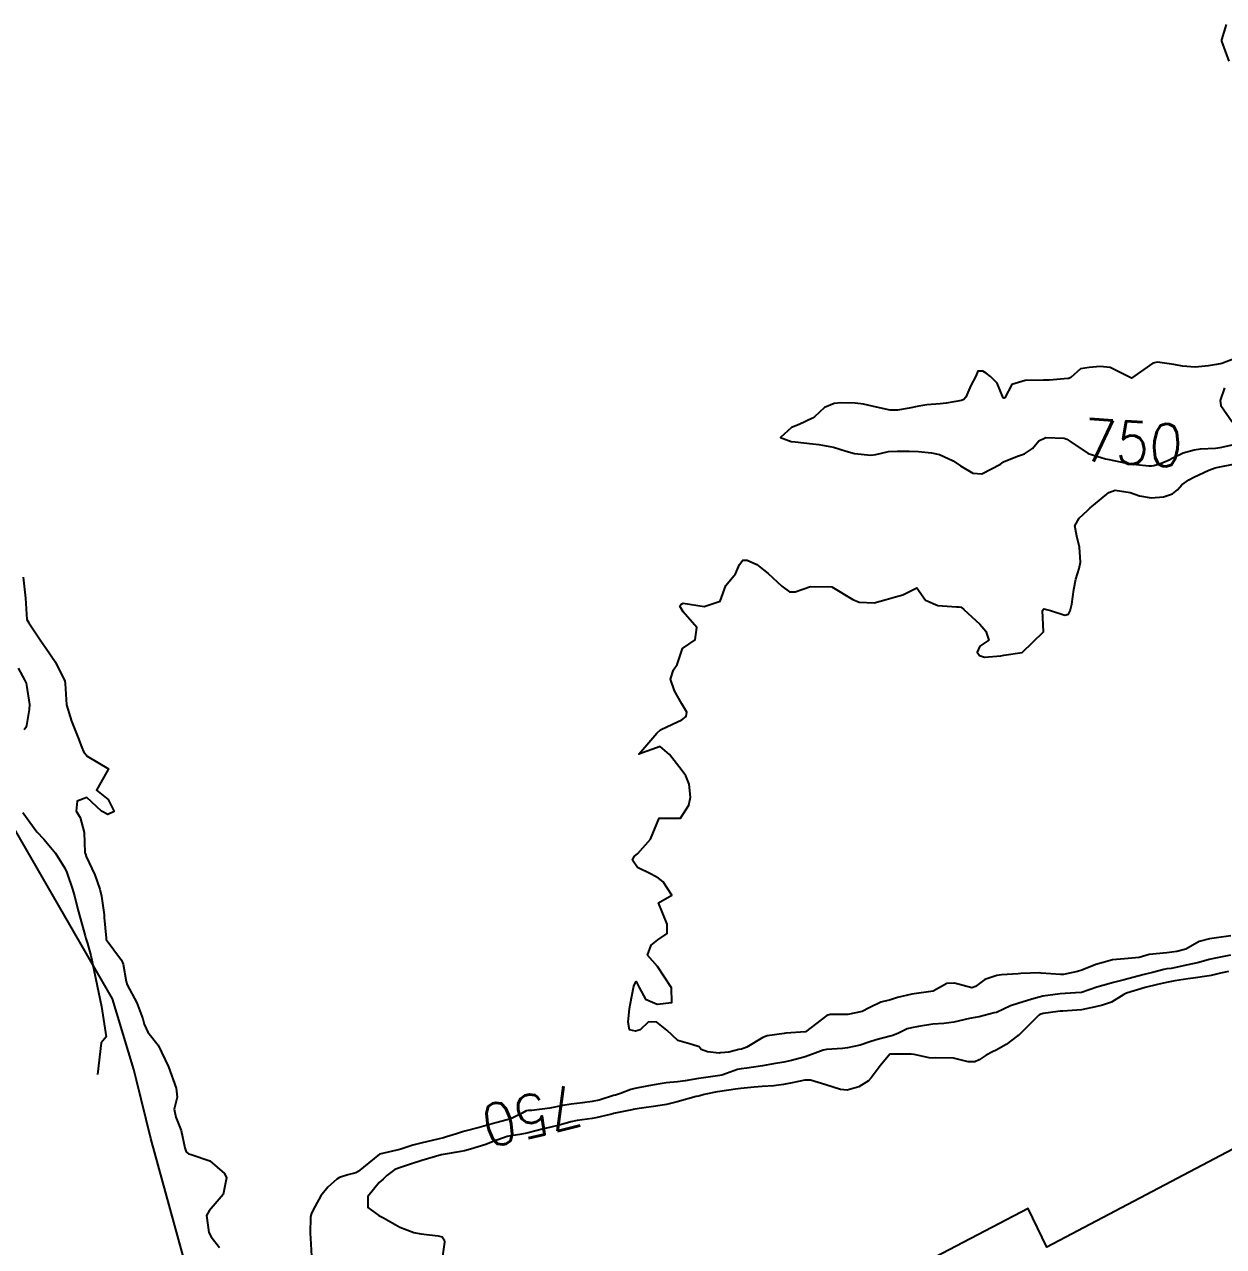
# Model space of a CAD drawing. Header units: metres. Extents: x 307586 to 320046, y 7427249 to 7434250.
# Drawn here: x 317760.3 to 317873.3, y 7430941.9 to 7431057.2 of the extents above; entities that cross this region are included whole.
import ezdxf
from ezdxf.enums import TextEntityAlignment as Align

# ---------------------------------------------------------------- set-up
doc = ezdxf.new("R2010")
doc.units = ezdxf.units.M
doc.header["$MEASUREMENT"] = 0
for name, color, linetype in [('Area', 45, 'Continuous'), ('Cotas', 45, 'Continuous'), ('Curvas de Nivel 1m', 11, 'Continuous'), ('Curvas de Nivel 5m', 15, 'Continuous'), ('Edificações', 30, 'Continuous')]:
    doc.layers.add(name, color=color, linetype=linetype)
doc.styles.add('Style-STANDARD', font='STANDARD.shx')

msp = doc.modelspace()

# ---------------------------------------------------------------- linework, layer by layer
at = {"layer": 'Area'}
msp.add_polyline3d([(317775.82, 7430938.85, 750.97), (317772.18, 7430952.12, 750.95), (317770.84, 7430957.61, 751), (317770.57, 7430958.61, 751), (317768.55, 7430965.29, 750.91), (317742.12, 7431011.08, 753.99)], dxfattribs=at)
at = {"layer": 'Curvas de Nivel 1m', "flags": 128}
for points, elevation in [([(317873.42, 7431022.91), (317872.99, 7431021.71), (317873.08, 7431021.23), (317874.12, 7431019.69)], 749), ([(317874.01, 7430971.21), (317872.67, 7430971.03), (317872, 7430970.95), (317871.02, 7430970.69), (317869.99, 7430970.09), (317869.76, 7430969.96), (317868.92, 7430969.75), (317867.98, 7430969.62), (317866.31, 7430969.45), (317865.98, 7430969.36), (317865.38, 7430969.19), (317863.98, 7430969.07), (317862.85, 7430968.95), (317861.97, 7430968.71), (317861.29, 7430968.51), (317859.96, 7430968), (317859.54, 7430967.86), (317858.24, 7430967.59), (317857.96, 7430967.58), (317856.14, 7430967.71), (317855.96, 7430967.72), (317854.21, 7430967.67), (317853.96, 7430967.65), (317852.37, 7430967.54), (317851.96, 7430967.49), (317850.8, 7430967.11), (317849.94, 7430966.45), (317849.59, 7430966.32), (317847.94, 7430966.77), (317847.24, 7430966.72), (317845.93, 7430966.02), (317843.93, 7430965.71), (317842.58, 7430965.41), (317841.92, 7430965.19), (317841.02, 7430964.98), (317839.92, 7430964.44), (317839.26, 7430964.1), (317837.91, 7430963.82), (317836.24, 7430963.8), (317835.91, 7430963.7), (317833.89, 7430962.17), (317832.04, 7430962.04), (317831.89, 7430962.02), (317830.3, 7430961.79), (317829.88, 7430961.64), (317828.36, 7430960.72), (317827.87, 7430960.53), (317827.61, 7430960.5), (317826.68, 7430960.25), (317825.93, 7430960.19), (317825.86, 7430960.18), (317825.76, 7430960.16), (317824.68, 7430960.28), (317824.08, 7430960.5), (317823.87, 7430960.77), (317823.2, 7430960.97), (317821.87, 7430961.36), (317820.82, 7430962.32), (317819.89, 7430963.08), (317819.11, 7430963.13), (317818.32, 7430962.35), (317817.88, 7430962.23), (317817.3, 7430962.37), (317817.19, 7430963.07), (317817.3, 7430964.37), (317817.41, 7430964.88), (317817.7, 7430966.36), (317817.74, 7430966.56), (317817.94, 7430966.93), (317818.22, 7430966.36), (317818.82, 7430965.25), (317819.92, 7430964.78), (317821.31, 7430964.93), (317821.27, 7430966.32), (317819.96, 7430968.33), (317819.02, 7430969.39), (317819.36, 7430970.34), (317819.99, 7430970.84), (317820.85, 7430971.46), (317820.87, 7430972.32), (317820.03, 7430974.33), (317821.29, 7430975.07), (317820.5, 7430976.33), (317820.06, 7430976.66), (317819.36, 7430977.04), (317818.07, 7430977.66), (317817.6, 7430978.36), (317817.74, 7430978.71), (317818.09, 7430978.98), (317819.28, 7430980.34), (317820.12, 7430982.33), (317822.12, 7430982.31), (317822.9, 7430983.54), (317823.07, 7430984.3), (317822.93, 7430985.54), (317822.63, 7430986.31), (317822.18, 7430986.91), (317821.09, 7430988.32), (317820.21, 7430989.08), (317818.2, 7430988.36), (317819.88, 7430990.34), (317820.23, 7430990.66), (317821.36, 7430991.19), (317822.24, 7430991.59), (317822.66, 7430991.89), (317822.72, 7430992.31), (317822.25, 7430993.1), (317821.54, 7430994.32), (317821.17, 7430995.43), (317821.46, 7430996.32), (317821.8, 7430996.82), (317822.32, 7430998.31), (317823.5, 7430999.13), (317823.67, 7431000.3), (317822.36, 7431001.78), (317822.05, 7431002.31), (317822.18, 7431002.5), (317822.37, 7431002.58), (317824.36, 7431002.29), (317825.87, 7431002.77), (317826.39, 7431004.26), (317827.29, 7431005.37), (317827.69, 7431006.25), (317828, 7431006.66), (317828.42, 7431006.66), (317829.33, 7431006.23), (317829.94, 7431005.75), (317830.4, 7431005.38), (317831.68, 7431004.2), (317832.39, 7431003.65), (317832.92, 7431003.65), (317834.39, 7431004.17), (317836.39, 7431004.14), (317838.38, 7431002.95), (317838.96, 7431002.7), (317840.38, 7431002.63), (317841.52, 7431002.94), (317842.38, 7431003.19), (317843.07, 7431003.38), (317844.39, 7431004.05), (317845.21, 7431002.87), (317846.38, 7431002.37), (317848.13, 7431002.25), (317848.38, 7431002.25), (317848.58, 7431002.2), (317848.84, 7431001.99), (317850.35, 7431000.6), (317850.9, 7430999.96), (317851.2, 7430999.09), (317850.33, 7430998.55), (317850.1, 7430997.97), (317850.32, 7430997.66), (317850.78, 7430997.5), (317852.32, 7430997.63), (317852.59, 7430997.68), (317854.32, 7430997.93), (317856.34, 7430999.9), (317856.26, 7431001.9), (317856.37, 7431002.07), (317857.02, 7431001.89), (317858.37, 7431001.47), (317858.69, 7431001.56), (317858.86, 7431001.87), (317859.02, 7431002.51), (317859.21, 7431003.87), (317859.4, 7431004.87), (317859.72, 7431005.86), (317859.82, 7431006.46), (317859.73, 7431007.86), (317859.49, 7431008.9), (317859.3, 7431009.87), (317859.72, 7431010.62), (317860.49, 7431011.34), (317860.76, 7431011.58), (317861.07, 7431011.84), (317862.5, 7431013.03), (317863.09, 7431013.24), (317864.51, 7431013.03), (317865.41, 7431012.71), (317866.5, 7431012.53), (317867.65, 7431012.62), (317868.5, 7431012.89), (317868.99, 7431013.28), (317869.39, 7431013.75), (317870.04, 7431014.22), (317870.52, 7431014.47), (317871.94, 7431015.13), (317872.53, 7431015.34), (317872.83, 7431015.4), (317874.26, 7431015.69)], 751), ([(317760.15, 7431005.05), (317760.36, 7431003.05), (317760.5, 7431001.05), (317760.66, 7431000.73), (317761.81, 7430999.04), (317762.31, 7430998.33), (317763.19, 7430997.02), (317764.06, 7430995.23), (317764.1, 7430995.01), (317764.24, 7430993.01), (317764.7, 7430991.47), (317764.87, 7430991), (317765.32, 7430989.88), (317765.68, 7430988.99), (317765.82, 7430988.62), (317766.18, 7430988.15), (317768.17, 7430986.96), (317767.46, 7430985.67), (317767.04, 7430984.97), (317768.14, 7430984.08), (317768.72, 7430982.95), (317768.12, 7430982.66), (317767.52, 7430982.97), (317766.14, 7430984.26), (317765.22, 7430983.91), (317765.15, 7430982.99), (317765.5, 7430982.37), (317765.89, 7430980.98), (317765.96, 7430979.09), (317766.01, 7430978.98), (317766.03, 7430978.94), (317766.07, 7430978.7), (317766.89, 7430976.97), (317767.38, 7430975.63), (317767.54, 7430974.96), (317767.77, 7430973.2), (317767.79, 7430972.96), (317767.96, 7430970.99), (317767.96, 7430970.96), (317767.98, 7430970.89), (317769.4, 7430968.94), (317769.57, 7430968.55), (317769.86, 7430966.93), (317769.93, 7430966.6), (317770.85, 7430964.92), (317771.42, 7430963.39), (317771.56, 7430962.91), (317771.88, 7430962.14), (317772.88, 7430960.9), (317773.83, 7430958.88), (317774.57, 7430956.87), (317774.67, 7430956.01), (317774.37, 7430954.87), (317774.53, 7430954.12), (317775.04, 7430952.87), (317775.39, 7430951.22), (317775.51, 7430950.86), (317775.74, 7430950.67), (317775.98, 7430950.62), (317777.73, 7430950.02), (317779.12, 7430948.82), (317779.31, 7430948.42), (317778.99, 7430946.82), (317777.68, 7430945.29), (317777.44, 7430944.84), (317777.65, 7430943.24), (317777.87, 7430942.84), (317778.65, 7430941.85)], 751), ([(317759.68, 7430996.45), (317760.28, 7430995.36), (317760.42, 7430995.05), (317760.46, 7430994.85), (317760.73, 7430993.05), (317760.71, 7430992.58), (317760.44, 7430991.05), (317760.39, 7430990.87), (317760.22, 7430990.64)], 752), ([(317760.12, 7430982.84), (317761.42, 7430981.04), (317762.09, 7430980.34), (317763.2, 7430979.02), (317764.06, 7430977.62), (317764.26, 7430977.21), (317764.33, 7430977.01), (317764.77, 7430975.73), (317764.97, 7430975), (317765.3, 7430973.7), (317765.99, 7430971.23), (317766.05, 7430970.98), (317766.09, 7430970.87), (317766.22, 7430970.49), (317766.53, 7430969.36), (317767.54, 7430964.57), (317767.97, 7430961.69), (317767.48, 7430961.14), (317767.14, 7430958.15)], 752), ([(317873.8, 7430967.86), (317873.05, 7430967.7), (317872.17, 7430967.49), (317871.96, 7430967.45), (317870.46, 7430967.22), (317869.95, 7430967.17), (317868.72, 7430966.98), (317867.95, 7430966.82), (317867.08, 7430966.64), (317865.94, 7430966.36), (317864.17, 7430965.81), (317863.93, 7430965.69), (317862.77, 7430964.97), (317861.92, 7430964.69), (317861.24, 7430964.52), (317859.92, 7430964.25), (317858.16, 7430964.13), (317857.92, 7430964.11), (317857.71, 7430964.09), (317856.3, 7430963.9), (317855.99, 7430963.82), (317855.91, 7430963.75), (317854.09, 7430961.93), (317853.98, 7430961.84), (317853.89, 7430961.78), (317852.84, 7430960.98), (317851.87, 7430960.45), (317851.53, 7430960.3), (317850.93, 7430959.96), (317850.29, 7430959.53), (317849.86, 7430959.34), (317849.23, 7430959.35), (317847.86, 7430959.69), (317846.16, 7430959.71), (317845.86, 7430959.7), (317845.57, 7430959.73), (317844.14, 7430960.05), (317843.86, 7430960.07), (317843.84, 7430960.07), (317841.86, 7430960.07), (317840.96, 7430958.97), (317840.27, 7430958.09), (317840.09, 7430957.84), (317839.83, 7430957.56), (317838.93, 7430957), (317837.82, 7430956.68), (317837.22, 7430956.73), (317835.83, 7430957.16), (317834.39, 7430957.61), (317833.83, 7430957.63), (317832.65, 7430957.36), (317831.83, 7430957.21), (317830.93, 7430957.09), (317829.82, 7430957.01), (317829.08, 7430956.96), (317827.82, 7430956.83), (317827.31, 7430956.76), (317825.82, 7430956.54), (317825.57, 7430956.51), (317824.36, 7430956.27), (317823.94, 7430956.15), (317823.81, 7430956.12), (317823.6, 7430956.07), (317821.81, 7430955.56), (317820.81, 7430955.31), (317819.8, 7430955.16), (317818.44, 7430954.99), (317817.8, 7430954.87), (317817.38, 7430954.78), (317815.79, 7430954.46), (317815.73, 7430954.45), (317815.48, 7430954.38), (317814.14, 7430954.05), (317813.79, 7430953.99), (317812.39, 7430953.82), (317811.78, 7430953.69), (317810.8, 7430953.41), (317809.77, 7430953.16), (317809.19, 7430953.04), (317807.77, 7430952.64), (317807.64, 7430952.61), (317806.96, 7430952.49), (317805.93, 7430952.33), (317805.76, 7430952.29), (317804.45, 7430951.82), (317803.75, 7430951.54), (317802.32, 7430951.12), (317801.75, 7430950.95), (317801.42, 7430950.88), (317799.74, 7430950.62), (317799.55, 7430950.57), (317797.74, 7430950.03), (317796.66, 7430949.68), (317795.73, 7430949.39), (317795.18, 7430949.18), (317794.43, 7430948.63), (317794.07, 7430948.29), (317793.71, 7430947.97), (317792.63, 7430946.66), (317792.65, 7430945.62), (317793.68, 7430944.85), (317794.12, 7430944.64), (317795.66, 7430943.75), (317796.99, 7430943.26), (317797.65, 7430943.14), (317799.27, 7430942.95), (317799.65, 7430942.83), (317799.84, 7430942.57), (317799.87, 7430942.34), (317799.62, 7430940.57)], 749)]:
    msp.add_lwpolyline(points, dxfattribs=dict(at, elevation=elevation))
at = {"layer": 'Curvas de Nivel 5m', "elevation": 750, "flags": 128}
for points in [[(317873.58, 7431057.16), (317873.13, 7431055.71), (317873.14, 7431055.58), (317873.82, 7431053.7)], [(317874.47, 7431025.69), (317873.15, 7431025.2), (317872.65, 7431025.1), (317871.89, 7431024.97), (317870.64, 7431024.84), (317869.46, 7431024.93), (317868.65, 7431025.08), (317867.1, 7431025.32), (317866.65, 7431025.23), (317864.63, 7431023.81), (317862.64, 7431024.81), (317861.7, 7431024.91), (317860.64, 7431024.82), (317859.83, 7431024.68), (317858.91, 7431023.88), (317858.73, 7431023.78), (317858.63, 7431023.76), (317856.9, 7431023.63), (317856.63, 7431023.63), (317856.35, 7431023.62), (317854.63, 7431023.58), (317853.36, 7431023.21), (317852.69, 7431021.95), (317852.65, 7431021.91), (317852.61, 7431021.91), (317852.55, 7431021.95), (317851.99, 7431023.32), (317851.36, 7431023.97), (317850.94, 7431024.28), (317850.64, 7431024.48), (317850.16, 7431024.46), (317849.95, 7431023.99), (317849.49, 7431023.12), (317849.02, 7431022), (317848.83, 7431021.78), (317848.61, 7431021.71), (317847.16, 7431021.46), (317846.6, 7431021.39), (317845.36, 7431021.28), (317844.6, 7431021.16), (317843.68, 7431020.97), (317842.59, 7431020.78), (317841.88, 7431020.8), (317840.6, 7431021.07), (317839.37, 7431021.35), (317838.6, 7431021.44), (317837.26, 7431021.48), (317836.6, 7431021.42), (317835.7, 7431021.05), (317834.76, 7431020.17), (317834.58, 7431020.02), (317833.31, 7431019.45), (317832.57, 7431019.14), (317831.56, 7431018.21), (317832.56, 7431017.85), (317832.94, 7431017.81), (317834.55, 7431017.63), (317835.16, 7431017.55), (317836.55, 7431017.3), (317837.75, 7431016.93), (317838.54, 7431016.71), (317840.08, 7431016.56), (317840.54, 7431016.62), (317841.74, 7431016.88), (317842.55, 7431016.91), (317843.69, 7431016.91), (317844.55, 7431016.89), (317845.8, 7431016.78), (317846.54, 7431016.61), (317847.83, 7431016.01), (317848.53, 7431015.53), (317849.67, 7431014.84), (317850.52, 7431014.78), (317852.28, 7431015.7), (317852.53, 7431015.9), (317852.56, 7431015.92), (317852.64, 7431015.95), (317853.99, 7431016.48), (317854.54, 7431016.67), (317855.31, 7431017.16), (317855.9, 7431017.91), (317856.57, 7431018.21), (317858.29, 7431018.16), (317858.56, 7431018.07), (317858.83, 7431017.88), (317860.55, 7431016.7), (317862.18, 7431016.19), (317862.54, 7431016.14), (317864.01, 7431015.82), (317864.53, 7431015.73), (317866.29, 7431015.54), (317866.53, 7431015.53), (317866.75, 7431015.56), (317867.38, 7431015.77), (317868.2, 7431016.1), (317868.54, 7431016.29), (317869.52, 7431016.77), (317870.55, 7431017.05), (317871.15, 7431017.13), (317872.56, 7431017.21), (317873, 7431017.26), (317874.56, 7431017.61)], [(317873.98, 7430969.41), (317872.56, 7430969.13), (317871.98, 7430968.99), (317870.98, 7430968.72), (317869.97, 7430968.49), (317868.37, 7430968.16), (317867.97, 7430968.1), (317867.68, 7430968.05), (317866.63, 7430967.77), (317866.09, 7430967.65), (317865.96, 7430967.62), (317865.72, 7430967.55), (317863.95, 7430967.08), (317862.95, 7430966.82), (317861.94, 7430966.54), (317861.39, 7430966.38), (317859.93, 7430965.89), (317859.9, 7430965.89), (317859.37, 7430965.86), (317857.93, 7430965.75), (317856.29, 7430965.53), (317855.93, 7430965.45), (317855.25, 7430965.24), (317853.92, 7430964.83), (317853.24, 7430964.61), (317851.91, 7430964), (317851.87, 7430963.99), (317851.7, 7430963.95), (317850.28, 7430963.59), (317849.91, 7430963.53), (317849.36, 7430963.43), (317847.9, 7430963.09), (317846.95, 7430962.96), (317845.9, 7430962.9), (317844.55, 7430962.69), (317843.9, 7430962.56), (317843.5, 7430962.45), (317842.67, 7430962.06), (317842.13, 7430961.83), (317841.89, 7430961.76), (317840.56, 7430961.41), (317839.88, 7430961.19), (317839.05, 7430960.92), (317837.87, 7430960.65), (317837.4, 7430960.6), (317835.87, 7430960.51), (317835.57, 7430960.44), (317834.83, 7430960.16), (317833.86, 7430959.82), (317832.58, 7430959.46), (317831.85, 7430959.31), (317830.9, 7430959.15), (317829.85, 7430958.98), (317828.37, 7430958.76), (317827.85, 7430958.69), (317827.48, 7430958.61), (317826.47, 7430958.25), (317826.01, 7430958.09), (317825.84, 7430958.06), (317824.29, 7430957.83), (317823.83, 7430957.76), (317822.57, 7430957.56), (317821.83, 7430957.47), (317820.78, 7430957.37), (317819.83, 7430957.21), (317819.1, 7430957.07), (317817.82, 7430956.84), (317817.45, 7430956.73), (317816.46, 7430956.37), (317815.98, 7430956.21), (317815.81, 7430956.16), (317814.46, 7430955.74), (317813.8, 7430955.6), (317812.87, 7430955.48), (317811.8, 7430955.36), (317811.02, 7430955.22), (317809.8, 7430954.97), (317808.09, 7430954.77), (317807.8, 7430954.76), (317807.57, 7430954.71), (317807.18, 7430954.49), (317806.26, 7430954.02), (317805.78, 7430953.86), (317804.7, 7430953.59), (317803.78, 7430953.33), (317803.14, 7430953.16), (317801.77, 7430952.8), (317801.57, 7430952.75), (317801, 7430952.56), (317800.06, 7430952.27), (317799.76, 7430952.19), (317799.24, 7430952.06), (317797.75, 7430951.7), (317796.87, 7430951.49), (317795.75, 7430951.12), (317795.37, 7430951), (317793.74, 7430950.64), (317791.73, 7430948.99), (317791.52, 7430948.88), (317790.75, 7430948.68), (317789.98, 7430948.43), (317789.72, 7430948.27), (317788.88, 7430947.53), (317788.22, 7430946.71), (317787.68, 7430945.74), (317787.33, 7430945.07), (317787.22, 7430944.72), (317787.2, 7430943.17), (317787.22, 7430942.72), (317787.32, 7430941.02)]]:
    msp.add_lwpolyline(points, dxfattribs=at)
at = {"layer": 'Edificações'}
msp.add_lwpolyline([(317812.74, 7430904.42), (317831.35, 7430869.62), (317921.46, 7430917.32), (317905.53, 7430947.45), (317913.75, 7430951.75), (317921.22, 7430938.47), (317918.44, 7430936.7), (317921.47, 7430931.77), (317931.35, 7430937.08), (317909.45, 7430975.53), (317899.96, 7430969.97), (317908.57, 7430954.54), (317903.25, 7430951.5), (317897.05, 7430963.14), (317856.66, 7430941.86), (317854.89, 7430945.53), (317801.98, 7430917.83), (317809.7, 7430902.65), (317812.74, 7430904.42)], close=True, dxfattribs=at)

# ---------------------------------------------------------------- texts
at = {"layer": 'Cotas', "style": 'Style-STANDARD'}
for rotation, p in [(356.2554, (317864.78, 7431017.7, 750)), (193.8327, (317808.07, 7430954.26, 750))]:
    msp.add_text('750', height=4, rotation=rotation, dxfattribs=at).set_placement(p, align=Align.MIDDLE_CENTER)

doc.saveas('drawing.dxf')
